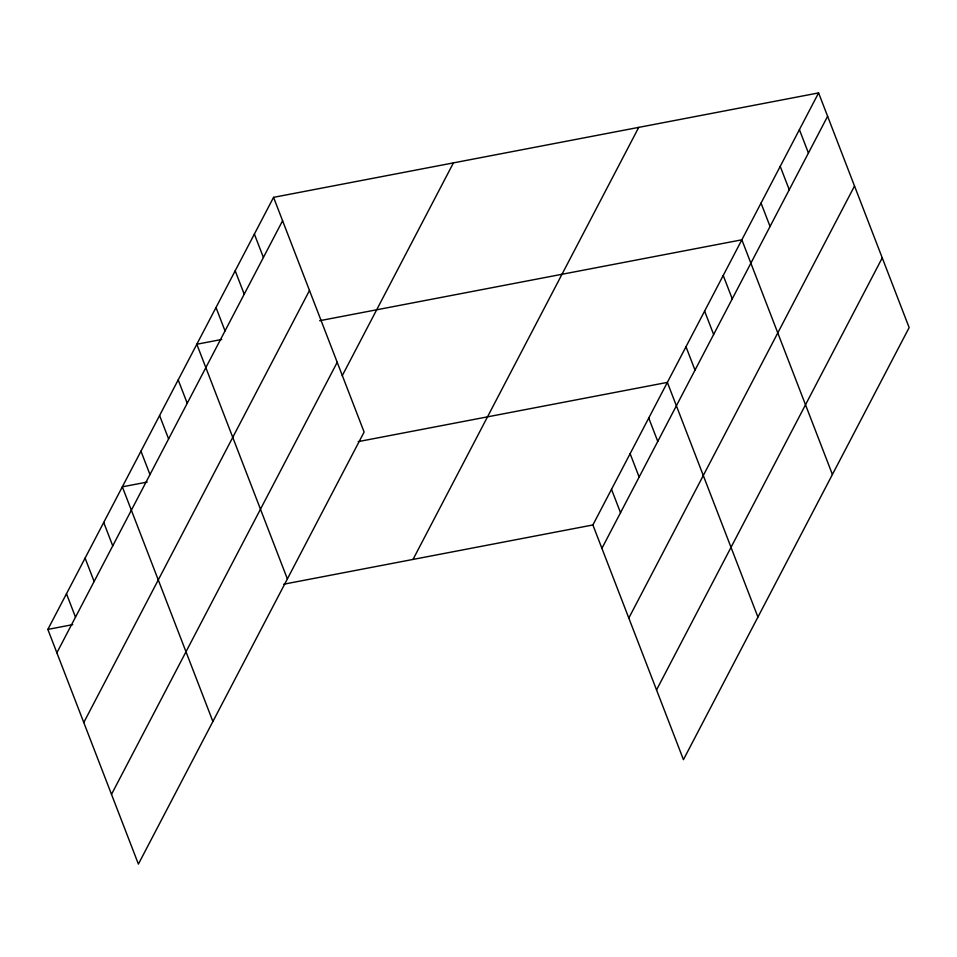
<?xml version="1.0" encoding="UTF-8"?>
<svg xmlns="http://www.w3.org/2000/svg" width="957" height="957" viewBox="0 0 957 957"><rect width="100%" height="100%" fill="white"/><g stroke="black" fill="none" stroke-linecap="round" stroke-linejoin="round"><path stroke-width="1.44" d="M273.558 197.345L364.115 432.038L138.406 864.087L47.85 629.407L273.558 197.345L818.594 92.913L909.15 327.593L683.442 759.655L592.885 524.962L818.594 92.913M56.87 652.794L282.59 220.732M83.785 722.511L309.494 290.461M111.502 794.358L337.211 362.308M342.199 375.79L453.427 162.881M413.017 559.426L638.738 127.377M601.905 548.349L827.614 116.299M628.809 618.078L854.517 186.029M656.538 689.925L882.246 257.876M221.677 339.484L196.819 344.245L287.375 578.937M319.65 320.715L741.854 239.812L832.411 474.493M147.199 482.065L122.34 486.826L212.897 721.506M358.217 441.62L667.364 382.393L757.92 617.074M47.85 629.407L72.708 624.634M283.739 584.201L592.885 524.962M799.406 129.638L808.426 153.024M780.218 166.362L789.25 189.749M761.03 203.087L770.062 226.474M723.229 275.46L732.249 298.847M704.603 311.097L713.635 334.483M685.99 346.745L695.009 370.132M648.738 418.03L657.77 441.416M630.125 453.678L639.144 477.065M611.499 489.326L620.531 512.713M254.371 234.07L263.402 257.457M235.195 270.795L244.214 294.182M216.007 307.52L225.027 330.907M178.193 379.893L187.225 403.28M159.58 415.529L168.599 438.916M140.954 451.178L149.986 474.564M103.715 522.474L112.735 545.849M85.089 558.11L94.121 581.497M66.476 593.759L75.495 617.145"/></g></svg>
